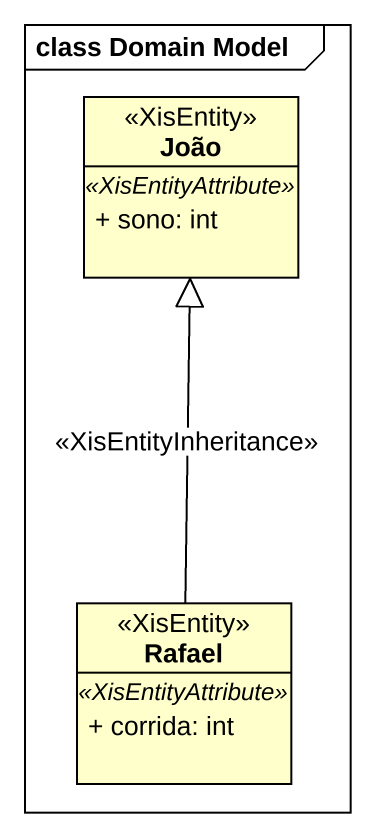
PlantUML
@startuml
mainframe class Domain Model
hide circle
hide empty members
skinparam classAttributeIconSize 0
class João <<XisEntity>> {
  .. <<XisEntityAttribute>> ..
  + sono: int
}
class Rafael <<XisEntity>> {
  .. <<XisEntityAttribute>> ..
  + corrida: int
}
Rafael -up-|> João : <<XisEntityInheritance>>
@enduml
